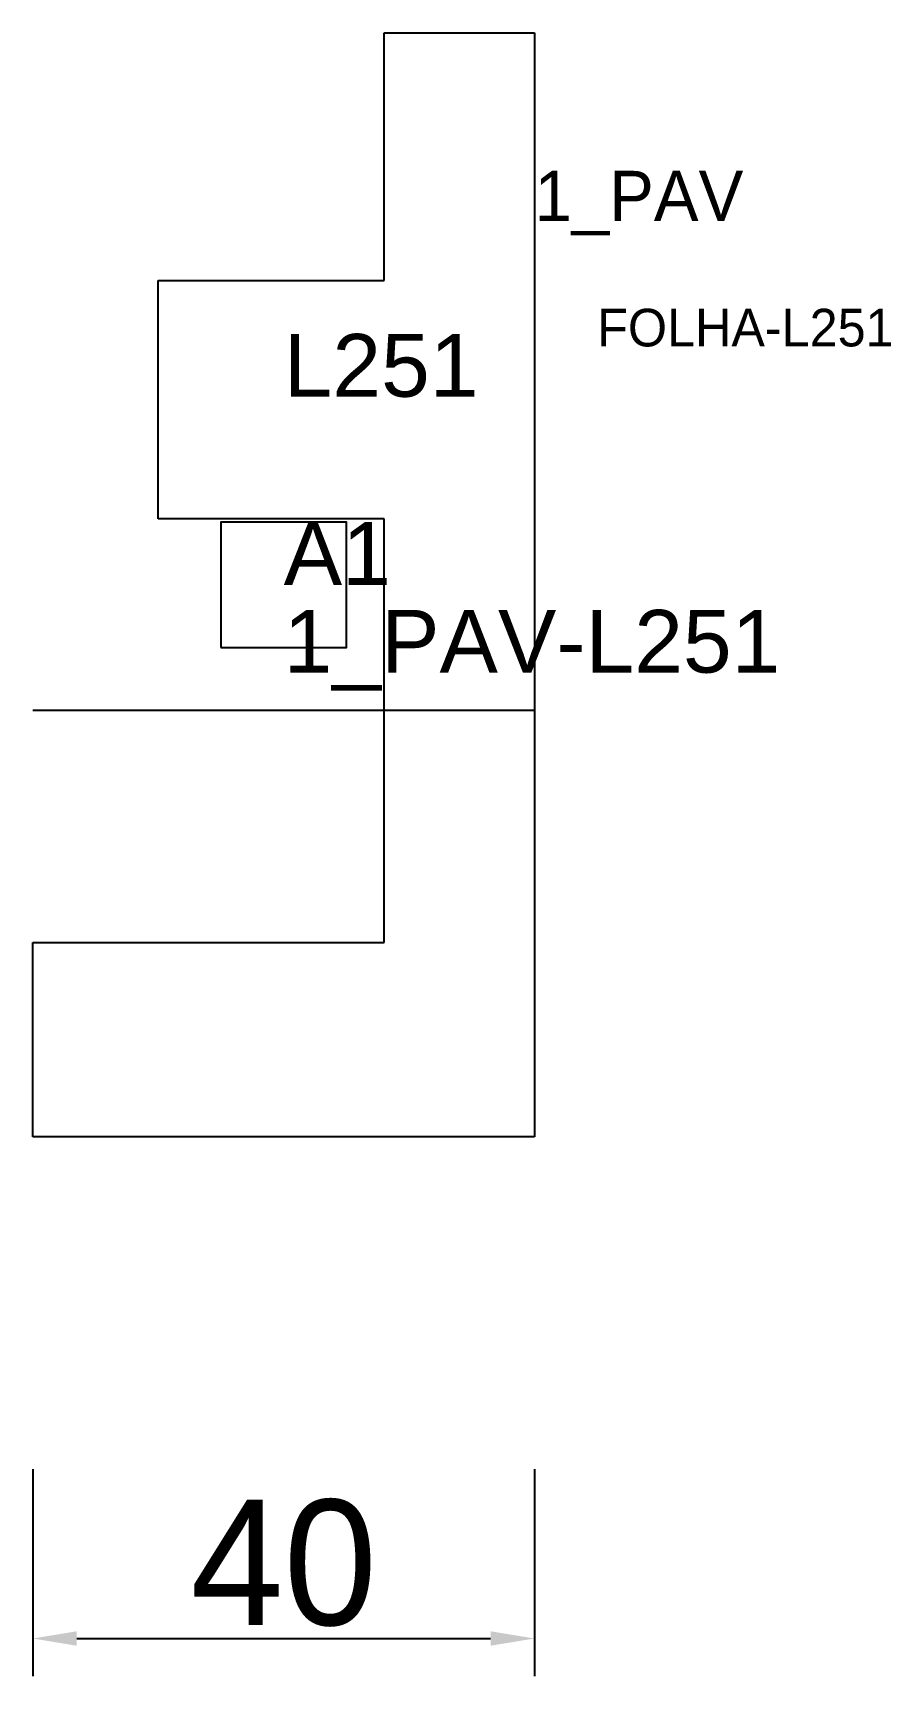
# Model space of a CAD drawing. Header units: metres. Extents: x 222 to 291, y 70 to 202.
import ezdxf

# ---------------------------------------------------------------- set-up
doc = ezdxf.new("R2010")
doc.units = ezdxf.units.M
for name, color, linetype in [('3', 3, 'CONTINUOUS'), ('AUX00', 7, 'CONTINUOUS'), ('COTA', 241, 'CONTINUOUS'), ('FOLHA', 255, 'CONTINUOUS'), ('Hachura', 251, 'CONTINUOUS'), ('NOMENCLATURA', 7, 'CONTINUOUS'), ('Nível', 160, 'CONTINUOUS'), ('Painéis', 200, 'CONTINUOUS'), ('Pilares', 5, 'CONTINUOUS'), ('SARR_2.2x7', 40, 'CONTINUOUS')]:
    doc.layers.add(name, color=color, linetype=linetype)
doc.styles.add('ARIAL', font='Arial.ttf')
doc.styles.add('STR_STANDARD', font='arial.ttf')
doc.dimstyles.new('EZ DXF', dxfattribs={"dimtxt": 10, "dimasz": 3.5, "dimexe": 3, "dimexo": 1.5, "dimgap": 1, "dimtad": 1, "dimdec": 1, "dimdsep": 46, "dimcen": 2.5, "dimazin": 3, "dimtfac": 1, "dimtmove": 0, "dimatfit": 3})

msp = doc.modelspace()

# ---------------------------------------------------------------- hatches: boundary and pattern name
at = {"layer": 'Hachura'}
h = msp.add_hatch(dxfattribs=at)
h.set_pattern_fill('ANSI31', scale=50)
h.paths.add_polyline_path([(262.2, 201.5), (262.2, 113.48), (222.2, 113.48), (222.2, 128.97), (250.2, 128.97), (250.2, 162.76), (232.2, 162.76), (232.2, 181.76), (250.2, 181.76), (250.2, 201.5)])
h = msp.add_hatch(dxfattribs=at)
h.set_pattern_fill('ANSI31', scale=50)
h.paths.add_polyline_path([(262.2, 201.5), (262.2, 113.48), (222.2, 113.48), (222.2, 128.97), (250.2, 128.97), (250.2, 162.76), (232.2, 162.76), (232.2, 181.76), (250.2, 181.76), (250.2, 201.5)])

# ---------------------------------------------------------------- linework, layer by layer
at = {"layer": 'Painéis', "color": 200}
for p, q in [((250.2, 181.76), (250.2, 201.5)), ((250.2, 201.5), (262.2, 201.5)), ((250.2, 181.76), (250.2, 201.5)), ((250.2, 201.5), (262.2, 201.5)), ((262.2, 201.5), (262.2, 113.48)), ((262.2, 201.5), (262.2, 113.48)), ((232.2, 162.76), (232.2, 181.76)), ((232.2, 181.76), (250.2, 181.76)), ((232.2, 162.76), (232.2, 181.76)), ((232.2, 181.76), (250.2, 181.76)), ((250.2, 162.76), (232.2, 162.76)), ((250.2, 162.76), (232.2, 162.76)), ((250.2, 128.97), (250.2, 162.76)), ((250.2, 128.97), (250.2, 162.76)), ((222.2, 113.48), (222.2, 128.97)), ((222.2, 128.97), (250.2, 128.97)), ((222.2, 113.48), (222.2, 128.97)), ((222.2, 128.97), (250.2, 128.97)), ((262.2, 113.48), (222.2, 113.48)), ((262.2, 113.48), (222.2, 113.48))]:
    msp.add_line(p, q, dxfattribs=at)
at = {"layer": 'Pilares'}
msp.add_lwpolyline([(237.2, 152.49), (247.2, 152.49), (247.2, 162.49), (237.2, 162.49)], close=True, dxfattribs=at)
msp.add_lwpolyline([(237.2, 152.49), (247.2, 152.49), (247.2, 162.49), (237.2, 162.49)], close=True, dxfattribs=at)
at = {"layer": 'SARR_2.2x7'}
msp.add_line((222.2, 147.49), (262.2, 147.49), dxfattribs=at)
msp.add_line((222.2, 147.49), (262.2, 147.49), dxfattribs=at)

# ---------------------------------------------------------------- texts
at = {"layer": '3', "style": 'STR_STANDARD'}
msp.add_text('A1', height=5, dxfattribs=at).set_placement((242.2, 157.49))
msp.add_text('A1', height=5, dxfattribs=at).set_placement((242.2, 157.49))
at = {"layer": 'AUX00', "style": 'STR_STANDARD'}
msp.add_text('1_PAV-L251', height=5, dxfattribs=at).set_placement((242.2, 150.49))
msp.add_text('1_PAV-L251', height=5, dxfattribs=at).set_placement((242.2, 150.49))
at = {"layer": 'FOLHA'}
msp.add_text('FOLHA-L251', height=3, dxfattribs=at).set_placement((267.2, 176.5))
msp.add_text('FOLHA-L251', height=3, dxfattribs=at).set_placement((267.2, 176.5))
at = {"layer": 'NOMENCLATURA', "insert": (242.2, 177.49), "char_height": 5, "attachment_point": 1, "style": 'ARIAL'}
msp.add_mtext('L251', dxfattribs=at)
msp.add_mtext('L251', dxfattribs=at)
at = {"layer": 'Nível'}
msp.add_text('1_PAV', height=4, dxfattribs=at).set_placement((262.2, 186.5))
msp.add_text('1_PAV', height=4, dxfattribs=at).set_placement((262.2, 186.5))

# ---------------------------------------------------------------- dimensions: what is measured, and where the dimension line sits
at = {"layer": 'COTA'}
msp.add_linear_dim(base=(222.2, 73.48), p1=(222.2, 88.48), p2=(262.2, 88.48), dimstyle='EZ DXF', dxfattribs=at).render()
msp.add_linear_dim(base=(222.2, 73.48), p1=(222.2, 88.48), p2=(262.2, 88.48), dimstyle='EZ DXF', dxfattribs=at).render()

doc.saveas('drawing.dxf')
